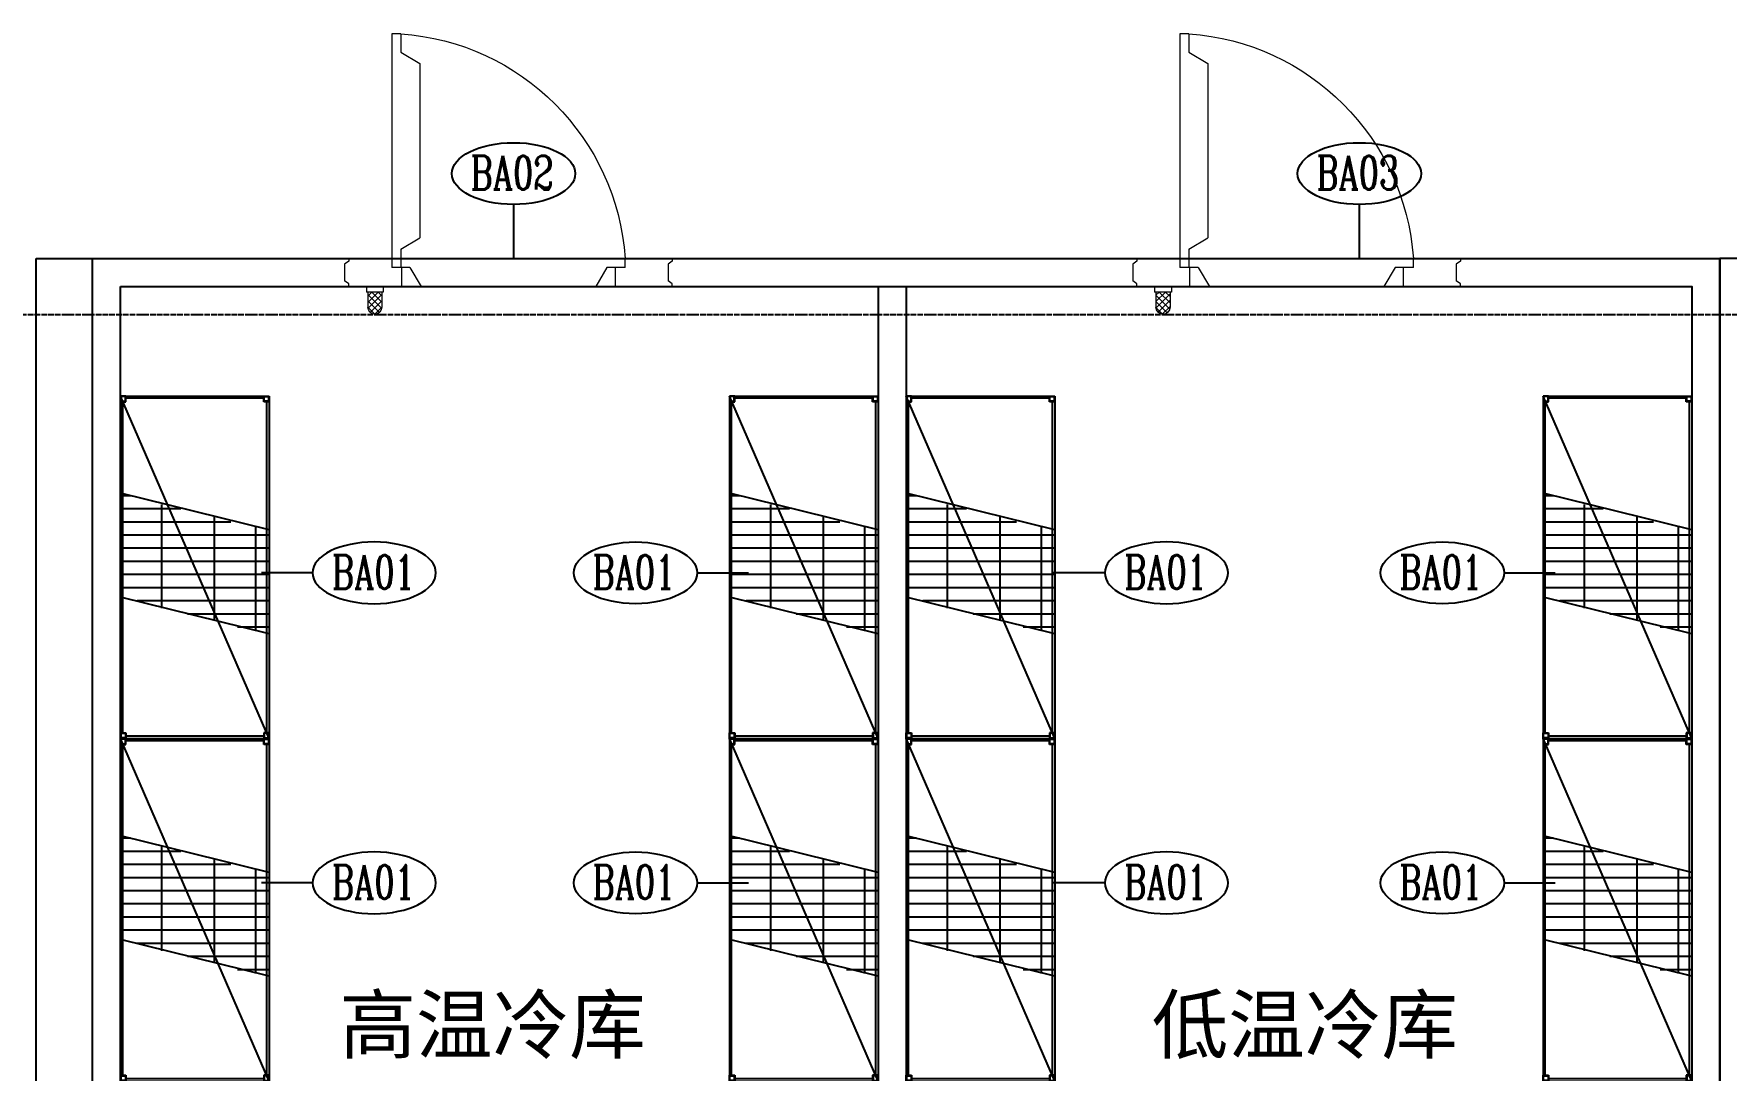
# Model space of a CAD drawing. Extents: x -12047294 to -5625356, y -1456591 to -622873.
# Drawn here: x -6035745 to -6029714, y -716065 to -712373 of the extents above; entities that cross this region are included whole.
import ezdxf
from ezdxf.enums import TextEntityAlignment as Align

# ---------------------------------------------------------------- set-up
doc = ezdxf.new("R2010")
doc.units = 0
doc.header["$LTSCALE"] = 10
doc.header["$MEASUREMENT"] = 0
doc.linetypes.add('DOTE', pattern=[2.42, 2, -0.2, 0.02, -0.2])
doc.linetypes.add('HIDDEN2', pattern=[0.1875, 0.125, -0.0625])
for name, color, linetype in [('A-WALL', 2, 'Continuous'), ('DOTE', 9, 'DOTE'), ('EQUIP', 1, 'Continuous'), ('Iteam', 4, 'Continuous'), ('P-TEXT', 102, 'Continuous')]:
    doc.layers.add(name, color=color, linetype=linetype)
doc.layers.add('建-停车库-转弯半径', color=9, linetype='HIDDEN2', lineweight=0)
doc.styles.add('ARIAL', font='arial.ttf', dxfattribs={"width": 1.1})
doc.styles.add('HZ', font='tjromans.shx', dxfattribs={"width": 0.6, "bigfont": 'tjhztxt.shx'})
doc.styles.add('SHZF-注释', font='romanc.shx', dxfattribs={"width": 0.8, "bigfont": 'shzf-hz.shx'})

# ---------------------------------------------------------------- blocks, each defined once
blk = doc.blocks.new('A$C4A5018A5')
at = {"layer": '建-停车库-转弯半径', "linetype": 'ByBlock'}
h = blk.add_hatch(dxfattribs=at)
h.set_pattern_fill('ANSI37', color=1, scale=5, angle=-90, style=0)
h.set_pattern_definition([(315, (30.88, 1269), (11.22532, 11.22532), []), (45, (30.88, 1269), (-11.22532, 11.22532), [])])
h.paths.add_polyline_path([(25, 132.8, 1), (25, 82.8), (78.8, 82.8), (78.8, 132.8)])
at = {"layer": '建-停车库-转弯半径', "color": 1, "linetype": 'ByBlock'}
for p, q in [((98.8, 1168), (98.8, 965.5)), ((98.8, 1168), (108.8, 1168)), ((108.8, 1168), (118.8, 1153)), ((178.8, 1153), (118.8, 1153)), ((188.8, 1168), (178.8, 1153)), ((198.8, 1168), (188.8, 1168)), ((198.8, 1168), (198.8, 1000)), ((98.8, 965.5), (166.8, 965.5)), ((166.8, 1000), (166.8, 935)), ((166.8, 1000), (198.8, 1000)), ((198.8, 1000), (198.8, 168)), ((166.8, 935), (98.8, 895)), ((98.8, 895), (98.8, 273)), ((166.8, 233), (98.8, 273)), ((231.8, 200), (271.8, 268)), ((893.8, 268), (271.8, 268)), ((933.8, 200), (893.8, 268)), ((98.8, 202.5), (98.8, 15)), ((166.8, 202.5), (98.8, 202.5)), ((166.8, 233), (166.8, 168)), ((231.8, 200), (166.8, 200)), ((998.8, 200), (933.8, 200)), ((998.8, 200), (998.8, 168)), ((78.8, 132.8), (25, 132.8)), ((78.8, 137.8), (78.8, 77.8)), ((98.8, 137.8), (78.8, 137.8)), ((998.8, 168), (166.8, 168)), ((198.8, 168), (198.8, 15)), ((78.8, 82.8), (25, 82.8)), ((98.8, 77.8), (78.8, 77.8)), ((98.8, 15), (108.8, 15)), ((108.8, 15), (118.8, 0)), ((188.8, 15), (178.8, 0)), ((198.8, 15), (188.8, 15)), ((178.8, 0), (118.8, 0))]:
    blk.add_line(p, q, dxfattribs=at)
for centre, radius, start, end in [((140.2, 141.4), 860.6, 3.90442, 86.09558), ((25, 107.8), 25, 90, 270)]:
    blk.add_arc(centre, radius, start, end, dxfattribs=at)
at = {"layer": '建-停车库-转弯半径', "color": 1, "linetype": 'ByBlock', "style": 'HZ', "width": 0.85, "flags": 1}
for tag in ['REMARK', 'WEIGHT', 'BASE HEIGTH', 'BASE TYPE', 'COMP BAR', 'COMP AIR L/SEC', 'FILTER', 'HOLE NOS', 'HOLE DIA', 'EXHAUST VELO', 'STEAM BAR', 'STEAM KC/HR', 'STEAM RETURN', 'STEAM SUPPLY', 'FUEL L/HR', 'FUEL CONN', 'GAS KCAL/HR', 'GAS CONN', 'DRAIN L/HR', 'DRAIN', 'HOT L/HR', 'HOT WATER', 'COLD L/HR', 'COLD WATER', 'CONNECT METHOD', 'CONNECTOR LOAD', 'SOURCE', 'MODEL NO', 'MAMUFACTURE', 'HEIGHT', 'DEPTH', 'WIDTH', 'QTY', 'ITEM DSCRIPTION', 'ITEM NO']:
    blk.add_attdef(tag, text='', height=0.001, rotation=270, dxfattribs=at).set_placement((499.4, 584), align=Align.MIDDLE_CENTER)
blk = doc.blocks.new('LXX09082059')
at = {"layer": 'EQUIP', "color": 8}
blk.add_line((-631.9, -274.5), (588.1, 255.5), dxfattribs=at)
at = {"layer": 'EQUIP'}
for p, q in [((-631.9, 255.5), (-631.9, -274.5)), ((588.1, 255.5), (-631.9, 255.5)), ((-631.9, 255.5), (-611.1, 255.5)), ((-631.9, 235.9), (-631.9, 255.5)), ((-629.8, 253.5), (-613.2, 253.5)), ((-629.8, 237.8), (-629.8, 253.5)), ((-613.2, 253.5), (-613.2, 237.8)), ((-611.1, 255.5), (-611.1, 235.9)), ((-611.1, 247.5), (567.3, 247.5)), ((-258.6, -274.5), (-127.8, 255.5)), ((111.3, -274.5), (242.1, 255.5)), ((588.1, 255.5), (567.3, 255.5)), ((567.3, 255.5), (567.3, 235.9)), ((586, 253.5), (569.4, 253.5)), ((569.4, 253.5), (569.4, 237.8)), ((586, 237.8), (586, 253.5)), ((588.1, 255.5), (588.1, -274.5)), ((588.1, 235.9), (588.1, 255.5)), ((-611.1, 235.9), (-631.9, 235.9)), ((-613.2, 237.8), (-629.8, 237.8)), ((-623.9, -254.9), (-623.9, 235.9)), ((567.3, 235.9), (588.1, 235.9)), ((569.4, 237.8), (586, 237.8)), ((580.1, -254.9), (580.1, 235.9)), ((-631.9, -254.9), (-631.9, -274.5)), ((-611.1, -254.9), (-631.9, -254.9)), ((588.1, -274.5), (-631.9, -274.5)), ((-631.9, -274.5), (-611.1, -274.5)), ((-629.8, -256.8), (-629.8, -272.5)), ((-613.2, -256.8), (-629.8, -256.8)), ((-629.8, -272.5), (-613.2, -272.5)), ((588.1, -274.5), (-621.5, -274.5)), ((-613.2, -272.5), (-613.2, -256.8)), ((-611.1, -274.5), (-611.1, -254.9)), ((-611.1, -266.5), (567.3, -266.5)), ((567.3, -274.5), (567.3, -254.9)), ((567.3, -254.9), (588.1, -254.9)), ((588.1, -274.5), (567.3, -274.5)), ((569.4, -272.5), (569.4, -256.8)), ((569.4, -256.8), (586, -256.8)), ((586, -272.5), (569.4, -272.5)), ((586, -256.8), (586, -272.5)), ((588.1, -254.9), (588.1, -274.5))]:
    blk.add_line(p, q, dxfattribs=at)
at = {"layer": 'EQUIP', "linetype": 'Continuous'}
for p, q in [((-93.8, 255.5), (-93.8, -274.5)), ((-46.9, 255.5), (-46.9, -274.5)), ((0, 255.5), (0, -274.5)), ((46.9, 255.5), (46.9, -274.5)), ((93.7, 255.5), (93.7, -274.5)), ((140.6, 255.5), (140.6, -137.9)), ((187.5, 255.5), (187.5, 40.7)), ((234.4, 255.5), (234.4, 219.3)), ((-140.6, 195.6), (-140.6, -274.5)), ((-168, 108), (201.9, 108)), ((-187.5, 17.1), (-187.5, -274.5)), ((-208.2, -79.5), (161.7, -79.5)), ((-234.4, -161.5), (-234.4, -274.5)), ((-248.4, -227), (121.5, -227))]:
    blk.add_line(p, q, dxfattribs=at)

msp = doc.modelspace()

# ---------------------------------------------------------------- linework, layer by layer
at = {"layer": 'A-WALL'}
for p, q in [((-6035736.1, -717423.4), (-6035736.1, -713173.4)), ((-6035736.1, -713173.4), (-6035536.1, -713173.4)), ((-6035536.1, -717423.4), (-6035536.1, -713173.4)), ((-6029736.1, -717423.4), (-6029736.1, -713173.4)), ((-6028086.1, -713173.4), (-6029736.1, -713173.4))]:
    msp.add_line(p, q, dxfattribs=at)
at = {"layer": 'DOTE'}
msp.add_line((-6089538.8, -713373.4), (-5988539.2, -713373.4), dxfattribs=at)
at = {"layer": 'EQUIP'}
for p, q in [((-6032736.1, -713273.4), (-6032736.1, -717323.4)), ((-6032636.1, -713273.4), (-6032636.1, -717323.4))]:
    msp.add_line(p, q, dxfattribs=at)
for points in [[(-6035536.1, -713173.4), (-6029736.1, -713173.4), (-6029736.1, -717423.4), (-6035536.1, -717423.4)], [(-6035436.1, -713273.4), (-6029836.1, -713273.4), (-6029836.1, -717323.4), (-6035436.1, -717323.4)]]:
    msp.add_lwpolyline(points, close=True, dxfattribs=at)
at = {"layer": 'Iteam'}
for p, q in [((-6034035.2, -712981.1), (-6034035.2, -713173.4)), ((-6031021, -712981.1), (-6031021, -713173.4)), ((-6034751.8, -714293.2, 0), (-6034934.1, -714293.2, 0)), ((-6033380.7, -714293.2, 0), (-6033198.4, -714293.2, 0)), ((-6031928.3, -714293.2, 0), (-6032110.6, -714293.2, 0)), ((-6030505.3, -714293.2, 0), (-6030323, -714293.2, 0)), ((-6034751.8, -715397.5, 0), (-6034934.1, -715397.5, 0)), ((-6033380.7, -715397.5, 0), (-6033198.4, -715397.5, 0)), ((-6031928.3, -715397.5, 0), (-6032110.6, -715397.5, 0)), ((-6030505.3, -715397.5, 0), (-6030323, -715397.5, 0))]:
    msp.add_line(p, q, dxfattribs=at)
for centre in [(-6034035.2, -712871.1), (-6031021, -712871.1), (-6033600.7, -714293.2, 0), (-6030725.3, -714293.2, 0), (-6033600.7, -715397.5, 0), (-6030725.3, -715397.5, 0)]:
    msp.add_ellipse(centre, major_axis=(220, 0), ratio=0.5, dxfattribs=at)
at = {"layer": 'Iteam', "extrusion": (0, 0, -1)}
for centre in [(-6034531.8, -714293.2, 0), (-6031708.3, -714293.2, 0), (-6034531.8, -715397.5, 0), (-6031708.3, -715397.5, 0)]:
    msp.add_ellipse(centre, major_axis=(-220, 0), ratio=0.5, dxfattribs=at)

# ---------------------------------------------------------------- block references
at = {"layer": 'EQUIP', "xscale": -1, "rotation": 270}
for p in [(-6034637.5, -713372.2), (-6031828.5, -713372.2)]:
    msp.add_blockref('A$C4A5018A5', p, dxfattribs=at)
at = {"layer": 'EQUIP', "rotation": 90.00000001334007}
for p in [(-6035180.7, -714251.6), (-6033010.7, -714251.6), (-6032380.7, -714251.6), (-6030110.7, -714251.6), (-6035180.7, -715471.6), (-6033010.7, -715471.6), (-6032380.7, -715471.6), (-6030110.7, -715471.6)]:
    msp.add_blockref('LXX09082059', p, dxfattribs=at)

# ---------------------------------------------------------------- texts
at = {"layer": 'Iteam', "style": 'SHZF-注释', "width": 0.7}
for s, p in [('BA02', (-6034188.4, -712928.1, 0)), ('BA03', (-6031174.2, -712928.1, 0)), ('BA01', (-6034682.6, -714350.1)), ('BA01', (-6033753.9, -714350.1)), ('BA01', (-6031859.1, -714350.1)), ('BA01', (-6030878.5, -714350.1)), ('BA01', (-6034682.6, -715454.4)), ('BA01', (-6033753.9, -715454.4)), ('BA01', (-6031859.1, -715454.4)), ('BA01', (-6030878.5, -715454.4))]:
    msp.add_text(s, height=120, dxfattribs=at).set_placement(p)
at = {"layer": 'P-TEXT', "style": 'ARIAL'}
for s, p in [('高温冷库', (-6034655.5, -716002.6)), ('低温冷库', (-6031760.7, -716002.6))]:
    msp.add_text(s, height=200, rotation=0, dxfattribs=at).set_placement(p)

doc.saveas('drawing.dxf')
